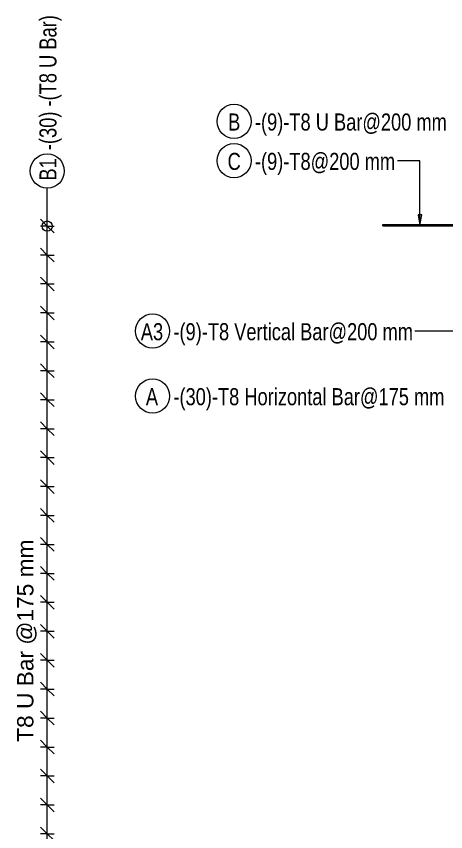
# Model space of a CAD drawing. Header units: millimetres. Extents: x 840 to 20197, y -2485 to 18696.
# Drawn here: x 6751 to 9268, y 74 to 4849 of the extents above; entities that cross this region are included whole.
import ezdxf

# ---------------------------------------------------------------- set-up
doc = ezdxf.new("R2010")
doc.units = ezdxf.units.MM
for name, color, linetype, lineweight in [('A-ANNO-DIMS', 211, 'Continuous', 9), ('A-ANNO-DIMS-40', 211, 'Continuous', 9), ('S-RBAR', 171, 'Continuous', 18), ('S-RBAR-IDEN', 171, 'Continuous', 9)]:
    doc.layers.add(name, color=color, linetype=linetype, lineweight=lineweight)
doc.styles.add('Arial', font='arial.ttf', dxfattribs={"height": 95.25})
doc.styles.add('Nirmala UI Semilight', font='NirmalaS.ttf', dxfattribs={"width": 0.8, "height": 100})
doc.dimstyles.new('Arrow_Filled_-_2_5_NI_UI_1', dxfattribs={"dimscale": 304.8, "dimtxt": 104.736395, "dimasz": 0.262467, "dimexe": 0.131234, "dimexo": 0.0625, "dimgap": 0.131234, "dimtad": 1, "dimdec": 4, "dimzin": 0, "dimdsep": 46, "dimtxsty": 'Arial', "dimblk1": 'OBLIQUE', "dimblk2": 'OBLIQUE', "dimsah": 1, "dimcen": 0.09, "dimazin": 0, "dimtfac": 1, "dimtdec": 4, "dimtix": 1, "dimtmove": 0, "dimatfit": 3, "dimfxl": 0.131234, "dimfxlon": 1, "dimtvp": 1, "dimtolj": 1, "dimtzin": 0, "dimarcsym": 2})

# ---------------------------------------------------------------- blocks, each defined once
blk = doc.blocks.new('DIMBLOCK34-Elevation Front Copy 1')
at = {"layer": 'A-ANNO-DIMS-40'}
for p, q in [((6932.6, 61), (6892.6, 101)), ((6932.6, 61), (6892.6, 61)), ((6932.6, -108.5), (6932.6, 61)), ((6932.6, 61), (6972.6, 21)), ((6932.6, 61), (6972.6, 61)), ((6932.6, -108.5), (6892.6, -68.5)), ((6932.6, -108.5), (6892.6, -108.5)), ((6932.6, -108.5), (6972.6, -148.5)), ((6932.6, -108.5), (6972.6, -108.5))]:
    blk.add_line(p, q, dxfattribs=at)
blk = doc.blocks.new('_Oblique')
at = {"color": 0, "linetype": 'ByBlock', "lineweight": -2}
blk.add_line((-0.5, -0.5), (0.5, 0.5), dxfattribs=at)
blk = doc.blocks.new('DIMBLOCK35-Elevation Front Copy 1')
at = {"layer": 'A-ANNO-DIMS-40'}
for p, q in [((6932.6, 230.5), (6892.6, 270.5)), ((6932.6, 230.5), (6892.6, 230.5)), ((6932.6, 61), (6932.6, 230.5)), ((6932.6, 230.5), (6972.6, 190.5)), ((6932.6, 230.5), (6972.6, 230.5)), ((6932.6, 61), (6892.6, 101)), ((6932.6, 61), (6892.6, 61)), ((6932.6, 61), (6972.6, 21)), ((6932.6, 61), (6972.6, 61))]:
    blk.add_line(p, q, dxfattribs=at)
blk = doc.blocks.new('DIMBLOCK36-Elevation Front Copy 1')
at = {"layer": 'A-ANNO-DIMS-40'}
for p, q in [((6932.6, 400), (6892.6, 440)), ((6932.6, 400), (6892.6, 400)), ((6932.6, 230.5), (6932.6, 400)), ((6932.6, 400), (6972.6, 360)), ((6932.6, 400), (6972.6, 400)), ((6932.6, 230.5), (6892.6, 270.5)), ((6932.6, 230.5), (6892.6, 230.5)), ((6932.6, 230.5), (6972.6, 190.5)), ((6932.6, 230.5), (6972.6, 230.5))]:
    blk.add_line(p, q, dxfattribs=at)
blk = doc.blocks.new('DIMBLOCK37-Elevation Front Copy 1')
at = {"layer": 'A-ANNO-DIMS-40'}
for p, q in [((6932.6, 569.5), (6892.6, 609.5)), ((6932.6, 569.5), (6892.6, 569.5)), ((6932.6, 400), (6932.6, 569.5)), ((6932.6, 569.5), (6972.6, 529.5)), ((6932.6, 569.5), (6972.6, 569.5)), ((6932.6, 400), (6892.6, 440)), ((6932.6, 400), (6892.6, 400)), ((6932.6, 400), (6972.6, 360)), ((6932.6, 400), (6972.6, 400))]:
    blk.add_line(p, q, dxfattribs=at)
blk = doc.blocks.new('DIMBLOCK38-Elevation Front Copy 1')
at = {"layer": 'A-ANNO-DIMS-40'}
for p, q in [((6932.6, 739), (6892.6, 779)), ((6932.6, 739), (6892.6, 739)), ((6932.6, 569.5), (6932.6, 739)), ((6932.6, 739), (6972.6, 699)), ((6932.6, 739), (6972.6, 739)), ((6932.6, 569.5), (6892.6, 609.5)), ((6932.6, 569.5), (6892.6, 569.5)), ((6932.6, 569.5), (6972.6, 529.5)), ((6932.6, 569.5), (6972.6, 569.5))]:
    blk.add_line(p, q, dxfattribs=at)
blk = doc.blocks.new('DIMBLOCK39-Elevation Front Copy 1')
at = {"layer": 'A-ANNO-DIMS-40'}
for p, q in [((6932.6, 908.5), (6892.6, 948.5)), ((6932.6, 908.5), (6892.6, 908.5)), ((6932.6, 739), (6932.6, 908.5)), ((6932.6, 908.5), (6972.6, 868.5)), ((6932.6, 908.5), (6972.6, 908.5)), ((6932.6, 739), (6892.6, 779)), ((6932.6, 739), (6892.6, 739)), ((6932.6, 739), (6972.6, 699)), ((6932.6, 739), (6972.6, 739))]:
    blk.add_line(p, q, dxfattribs=at)
blk = doc.blocks.new('DIMBLOCK40-Elevation Front Copy 1')
at = {"layer": 'A-ANNO-DIMS-40'}
for p, q in [((6932.6, 1078), (6892.6, 1118)), ((6932.6, 1078), (6892.6, 1078)), ((6932.6, 908.5), (6932.6, 1078)), ((6932.6, 1078), (6972.6, 1038)), ((6932.6, 1078), (6972.6, 1078)), ((6932.6, 908.5), (6892.6, 948.5)), ((6932.6, 908.5), (6892.6, 908.5)), ((6932.6, 908.5), (6972.6, 868.5)), ((6932.6, 908.5), (6972.6, 908.5))]:
    blk.add_line(p, q, dxfattribs=at)
blk = doc.blocks.new('DIMBLOCK41-Elevation Front Copy 1')
at = {"layer": 'A-ANNO-DIMS-40'}
for p, q in [((6932.6, 1247.5), (6892.6, 1287.5)), ((6932.6, 1247.5), (6892.6, 1247.5)), ((6932.6, 1078), (6932.6, 1247.5)), ((6932.6, 1247.5), (6972.6, 1207.5)), ((6932.6, 1247.5), (6972.6, 1247.5)), ((6932.6, 1078), (6892.6, 1118)), ((6932.6, 1078), (6892.6, 1078)), ((6932.6, 1078), (6972.6, 1038)), ((6932.6, 1078), (6972.6, 1078))]:
    blk.add_line(p, q, dxfattribs=at)
blk = doc.blocks.new('DIMBLOCK42-Elevation Front Copy 1')
at = {"layer": 'A-ANNO-DIMS-40'}
for p, q in [((6932.6, 1417), (6892.6, 1457)), ((6932.6, 1417), (6892.6, 1417)), ((6932.6, 1247.5), (6932.6, 1417)), ((6932.6, 1417), (6972.6, 1377)), ((6932.6, 1417), (6972.6, 1417)), ((6932.6, 1247.5), (6892.6, 1287.5)), ((6932.6, 1247.5), (6892.6, 1247.5)), ((6932.6, 1247.5), (6972.6, 1207.5)), ((6932.6, 1247.5), (6972.6, 1247.5))]:
    blk.add_line(p, q, dxfattribs=at)
blk = doc.blocks.new('DIMBLOCK43-Elevation Front Copy 1')
at = {"layer": 'A-ANNO-DIMS-40'}
for p, q in [((6932.6, 1586.5), (6892.6, 1626.5)), ((6932.6, 1586.5), (6892.6, 1586.5)), ((6932.6, 1417), (6932.6, 1586.5)), ((6932.6, 1586.5), (6972.6, 1546.5)), ((6932.6, 1586.5), (6972.6, 1586.5)), ((6932.6, 1417), (6892.6, 1457)), ((6932.6, 1417), (6892.6, 1417)), ((6932.6, 1417), (6972.6, 1377)), ((6932.6, 1417), (6972.6, 1417))]:
    blk.add_line(p, q, dxfattribs=at)
blk = doc.blocks.new('DIMBLOCK44-Elevation Front Copy 1')
at = {"layer": 'A-ANNO-DIMS-40'}
for p, q in [((6932.6, 1756), (6892.6, 1796)), ((6932.6, 1756), (6892.6, 1756)), ((6932.6, 1586.5), (6932.6, 1756)), ((6932.6, 1756), (6972.6, 1716)), ((6932.6, 1756), (6972.6, 1756)), ((6932.6, 1586.5), (6892.6, 1626.5)), ((6932.6, 1586.5), (6892.6, 1586.5)), ((6932.6, 1586.5), (6972.6, 1546.5)), ((6932.6, 1586.5), (6972.6, 1586.5))]:
    blk.add_line(p, q, dxfattribs=at)
blk = doc.blocks.new('DIMBLOCK45-Elevation Front Copy 1')
at = {"layer": 'A-ANNO-DIMS-40'}
for p, q in [((6932.6, 1925.5), (6892.6, 1965.5)), ((6932.6, 1925.5), (6892.6, 1925.5)), ((6932.6, 1756), (6932.6, 1925.5)), ((6932.6, 1925.5), (6972.6, 1885.5)), ((6932.6, 1925.5), (6972.6, 1925.5)), ((6932.6, 1756), (6892.6, 1796)), ((6932.6, 1756), (6892.6, 1756)), ((6932.6, 1756), (6972.6, 1716)), ((6932.6, 1756), (6972.6, 1756))]:
    blk.add_line(p, q, dxfattribs=at)
blk = doc.blocks.new('DIMBLOCK46-Elevation Front Copy 1')
at = {"layer": 'A-ANNO-DIMS-40'}
for p, q in [((6932.6, 2095), (6892.6, 2135)), ((6932.6, 2095), (6892.6, 2095)), ((6932.6, 1925.5), (6932.6, 2095)), ((6932.6, 2095), (6972.6, 2055)), ((6932.6, 2095), (6972.6, 2095)), ((6932.6, 1925.5), (6892.6, 1965.5)), ((6932.6, 1925.5), (6892.6, 1925.5)), ((6932.6, 1925.5), (6972.6, 1885.5)), ((6932.6, 1925.5), (6972.6, 1925.5))]:
    blk.add_line(p, q, dxfattribs=at)
blk = doc.blocks.new('DIMBLOCK47-Elevation Front Copy 1')
at = {"layer": 'A-ANNO-DIMS-40'}
for p, q in [((6932.6, 2264.5), (6892.6, 2304.5)), ((6932.6, 2264.5), (6892.6, 2264.5)), ((6932.6, 2095), (6932.6, 2264.5)), ((6932.6, 2264.5), (6972.6, 2224.5)), ((6932.6, 2264.5), (6972.6, 2264.5)), ((6932.6, 2095), (6892.6, 2135)), ((6932.6, 2095), (6892.6, 2095)), ((6932.6, 2095), (6972.6, 2055)), ((6932.6, 2095), (6972.6, 2095))]:
    blk.add_line(p, q, dxfattribs=at)
blk = doc.blocks.new('DIMBLOCK48-Elevation Front Copy 1')
at = {"layer": 'A-ANNO-DIMS-40'}
for p, q in [((6932.6, 2434), (6892.6, 2474)), ((6932.6, 2434), (6892.6, 2434)), ((6932.6, 2264.5), (6932.6, 2434)), ((6932.6, 2434), (6972.6, 2394)), ((6932.6, 2434), (6972.6, 2434)), ((6932.6, 2264.5), (6892.6, 2304.5)), ((6932.6, 2264.5), (6892.6, 2264.5)), ((6932.6, 2264.5), (6972.6, 2224.5)), ((6932.6, 2264.5), (6972.6, 2264.5))]:
    blk.add_line(p, q, dxfattribs=at)
blk = doc.blocks.new('DIMBLOCK49-Elevation Front Copy 1')
at = {"layer": 'A-ANNO-DIMS-40'}
for p, q in [((6932.6, 2603.5), (6892.6, 2643.5)), ((6932.6, 2603.5), (6892.6, 2603.5)), ((6932.6, 2434), (6932.6, 2603.5)), ((6932.6, 2603.5), (6972.6, 2563.5)), ((6932.6, 2603.5), (6972.6, 2603.5)), ((6932.6, 2434), (6892.6, 2474)), ((6932.6, 2434), (6892.6, 2434)), ((6932.6, 2434), (6972.6, 2394)), ((6932.6, 2434), (6972.6, 2434))]:
    blk.add_line(p, q, dxfattribs=at)
blk = doc.blocks.new('DIMBLOCK50-Elevation Front Copy 1')
at = {"layer": 'A-ANNO-DIMS-40'}
for p, q in [((6932.6, 2773), (6892.6, 2813)), ((6932.6, 2773), (6892.6, 2773)), ((6932.6, 2603.5), (6932.6, 2773)), ((6932.6, 2773), (6972.6, 2733)), ((6932.6, 2773), (6972.6, 2773)), ((6932.6, 2603.5), (6892.6, 2643.5)), ((6932.6, 2603.5), (6892.6, 2603.5)), ((6932.6, 2603.5), (6972.6, 2563.5)), ((6932.6, 2603.5), (6972.6, 2603.5))]:
    blk.add_line(p, q, dxfattribs=at)
blk = doc.blocks.new('DIMBLOCK51-Elevation Front Copy 1')
at = {"layer": 'A-ANNO-DIMS-40'}
for p, q in [((6932.6, 2942.5), (6892.6, 2982.5)), ((6932.6, 2942.5), (6892.6, 2942.5)), ((6932.6, 2773), (6932.6, 2942.5)), ((6932.6, 2942.5), (6972.6, 2902.5)), ((6932.6, 2942.5), (6972.6, 2942.5)), ((6932.6, 2773), (6892.6, 2813)), ((6932.6, 2773), (6892.6, 2773)), ((6932.6, 2773), (6972.6, 2733)), ((6932.6, 2773), (6972.6, 2773))]:
    blk.add_line(p, q, dxfattribs=at)
blk = doc.blocks.new('DIMBLOCK52-Elevation Front Copy 1')
at = {"layer": 'A-ANNO-DIMS-40'}
for p, q in [((6932.6, 3112), (6892.6, 3152)), ((6932.6, 3112), (6892.6, 3112)), ((6932.6, 2942.5), (6932.6, 3112)), ((6932.6, 3112), (6972.6, 3072)), ((6932.6, 3112), (6972.6, 3112)), ((6932.6, 2942.5), (6892.6, 2982.5)), ((6932.6, 2942.5), (6892.6, 2942.5)), ((6932.6, 2942.5), (6972.6, 2902.5)), ((6932.6, 2942.5), (6972.6, 2942.5))]:
    blk.add_line(p, q, dxfattribs=at)
blk = doc.blocks.new('DIMBLOCK53-Elevation Front Copy 1')
at = {"layer": 'A-ANNO-DIMS-40'}
for p, q in [((6932.6, 3281.5), (6892.6, 3321.5)), ((6932.6, 3281.5), (6892.6, 3281.5)), ((6932.6, 3112), (6932.6, 3281.5)), ((6932.6, 3281.5), (6972.6, 3241.5)), ((6932.6, 3281.5), (6972.6, 3281.5)), ((6932.6, 3112), (6892.6, 3152)), ((6932.6, 3112), (6892.6, 3112)), ((6932.6, 3112), (6972.6, 3072)), ((6932.6, 3112), (6972.6, 3112))]:
    blk.add_line(p, q, dxfattribs=at)
blk = doc.blocks.new('DIMBLOCK54-Elevation Front Copy 1')
at = {"layer": 'A-ANNO-DIMS-40'}
for p, q in [((6932.6, 3451), (6892.6, 3491)), ((6932.6, 3451), (6892.6, 3451)), ((6932.6, 3281.5), (6932.6, 3451)), ((6932.6, 3451), (6972.6, 3411)), ((6932.6, 3451), (6972.6, 3451)), ((6932.6, 3281.5), (6892.6, 3321.5)), ((6932.6, 3281.5), (6892.6, 3281.5)), ((6932.6, 3281.5), (6972.6, 3241.5)), ((6932.6, 3281.5), (6972.6, 3281.5))]:
    blk.add_line(p, q, dxfattribs=at)
blk = doc.blocks.new('DIMBLOCK55-Elevation Front Copy 1')
at = {"layer": 'A-ANNO-DIMS-40'}
for p, q in [((6932.6, 3620.5), (6892.6, 3660.5)), ((6932.6, 3620.5), (6892.6, 3620.5)), ((6932.6, 3451), (6932.6, 3620.5)), ((6932.6, 3620.5), (6972.6, 3580.5)), ((6932.6, 3620.5), (6972.6, 3620.5)), ((6932.6, 3451), (6892.6, 3491)), ((6932.6, 3451), (6892.6, 3451)), ((6932.6, 3451), (6972.6, 3411)), ((6932.6, 3451), (6972.6, 3451))]:
    blk.add_line(p, q, dxfattribs=at)
blk = doc.blocks.new('DIMBLOCK56-Elevation Front Copy 1')
at = {"layer": 'A-ANNO-DIMS-40'}
for p, q in [((6932.6, 3620.5), (6892.6, 3660.5)), ((6932.6, 3620.5), (6892.6, 3620.5)), ((6932.6, -1295), (6932.6, 3620.5)), ((6932.6, 3451), (6932.6, 3620.5)), ((6932.6, 3620.5), (6972.6, 3580.5)), ((6932.6, 3620.5), (6972.6, 3620.5)), ((6932.6, 3451), (6892.6, 3491)), ((6932.6, 3451), (6892.6, 3451)), ((6932.6, 3281.5), (6932.6, 3451)), ((6932.6, 3451), (6972.6, 3411)), ((6932.6, 3451), (6972.6, 3451)), ((6932.6, 3281.5), (6892.6, 3321.5)), ((6932.6, 3281.5), (6892.6, 3281.5)), ((6932.6, 3112), (6932.6, 3281.5)), ((6932.6, 3281.5), (6972.6, 3241.5)), ((6932.6, 3281.5), (6972.6, 3281.5)), ((6932.6, 3112), (6892.6, 3152)), ((6932.6, 3112), (6892.6, 3112)), ((6932.6, 2942.5), (6932.6, 3112)), ((6932.6, 3112), (6972.6, 3072)), ((6932.6, 3112), (6972.6, 3112)), ((6932.6, 2942.5), (6892.6, 2982.5)), ((6932.6, 2942.5), (6892.6, 2942.5)), ((6932.6, 2773), (6932.6, 2942.5)), ((6932.6, 2942.5), (6972.6, 2902.5)), ((6932.6, 2942.5), (6972.6, 2942.5)), ((6932.6, 2773), (6892.6, 2813)), ((6932.6, 2773), (6892.6, 2773)), ((6932.6, 2603.5), (6932.6, 2773)), ((6932.6, 2773), (6972.6, 2733)), ((6932.6, 2773), (6972.6, 2773)), ((6932.6, 2603.5), (6892.6, 2643.5)), ((6932.6, 2603.5), (6892.6, 2603.5)), ((6932.6, 2434), (6932.6, 2603.5)), ((6932.6, 2603.5), (6972.6, 2563.5)), ((6932.6, 2603.5), (6972.6, 2603.5)), ((6932.6, 2434), (6892.6, 2474)), ((6932.6, 2434), (6892.6, 2434)), ((6932.6, 2264.5), (6932.6, 2434)), ((6932.6, 2434), (6972.6, 2394)), ((6932.6, 2434), (6972.6, 2434)), ((6932.6, 2264.5), (6892.6, 2304.5)), ((6932.6, 2264.5), (6892.6, 2264.5)), ((6932.6, 2095), (6932.6, 2264.5)), ((6932.6, 2264.5), (6972.6, 2224.5)), ((6932.6, 2264.5), (6972.6, 2264.5)), ((6932.6, 2095), (6892.6, 2135)), ((6932.6, 2095), (6892.6, 2095)), ((6932.6, 1925.5), (6932.6, 2095)), ((6932.6, 2095), (6972.6, 2055)), ((6932.6, 2095), (6972.6, 2095)), ((6932.6, 1925.5), (6892.6, 1965.5)), ((6932.6, 1925.5), (6892.6, 1925.5)), ((6932.6, 1756), (6932.6, 1925.5)), ((6932.6, 1925.5), (6972.6, 1885.5)), ((6932.6, 1925.5), (6972.6, 1925.5)), ((6932.6, 1756), (6892.6, 1796)), ((6932.6, 1756), (6892.6, 1756)), ((6932.6, 1586.5), (6932.6, 1756)), ((6932.6, 1756), (6972.6, 1716)), ((6932.6, 1756), (6972.6, 1756)), ((6932.6, 1586.5), (6892.6, 1626.5)), ((6932.6, 1586.5), (6892.6, 1586.5)), ((6932.6, 1417), (6932.6, 1586.5)), ((6932.6, 1586.5), (6972.6, 1546.5)), ((6932.6, 1586.5), (6972.6, 1586.5)), ((6932.6, 1417), (6892.6, 1457)), ((6932.6, 1417), (6892.6, 1417)), ((6932.6, 1247.5), (6932.6, 1417)), ((6932.6, 1417), (6972.6, 1377)), ((6932.6, 1417), (6972.6, 1417)), ((6932.6, 1247.5), (6892.6, 1287.5)), ((6932.6, 1247.5), (6892.6, 1247.5)), ((6932.6, 1078), (6932.6, 1247.5)), ((6932.6, 1247.5), (6972.6, 1207.5)), ((6932.6, 1247.5), (6972.6, 1247.5)), ((6932.6, 1078), (6892.6, 1118)), ((6932.6, 1078), (6892.6, 1078)), ((6932.6, 908.5), (6932.6, 1078)), ((6932.6, 1078), (6972.6, 1038)), ((6932.6, 1078), (6972.6, 1078)), ((6932.6, 908.5), (6892.6, 948.5)), ((6932.6, 908.5), (6892.6, 908.5)), ((6932.6, 739), (6932.6, 908.5)), ((6932.6, 908.5), (6972.6, 868.5)), ((6932.6, 908.5), (6972.6, 908.5)), ((6932.6, 739), (6892.6, 779)), ((6932.6, 739), (6892.6, 739)), ((6932.6, 569.5), (6932.6, 739)), ((6932.6, 739), (6972.6, 699)), ((6932.6, 739), (6972.6, 739)), ((6932.6, 569.5), (6892.6, 609.5)), ((6932.6, 569.5), (6892.6, 569.5)), ((6932.6, 400), (6932.6, 569.5)), ((6932.6, 569.5), (6972.6, 529.5)), ((6932.6, 569.5), (6972.6, 569.5)), ((6932.6, 400), (6892.6, 440)), ((6932.6, 400), (6892.6, 400)), ((6932.6, 230.5), (6932.6, 400)), ((6932.6, 400), (6972.6, 360)), ((6932.6, 400), (6972.6, 400)), ((6932.6, 230.5), (6892.6, 270.5)), ((6932.6, 230.5), (6892.6, 230.5)), ((6932.6, 61), (6932.6, 230.5)), ((6932.6, 230.5), (6972.6, 190.5)), ((6932.6, 230.5), (6972.6, 230.5)), ((6932.6, 61), (6892.6, 101)), ((6932.6, 61), (6892.6, 61)), ((6932.6, -108.5), (6932.6, 61)), ((6932.6, 61), (6972.6, 21)), ((6932.6, 61), (6972.6, 61)), ((6932.6, -108.5), (6892.6, -68.5)), ((6932.6, -108.5), (6892.6, -108.5)), ((6932.6, -278), (6932.6, -108.5)), ((6932.6, -108.5), (6972.6, -148.5)), ((6932.6, -108.5), (6972.6, -108.5)), ((6932.6, -278), (6892.6, -238)), ((6932.6, -278), (6892.6, -278)), ((6932.6, -447.5), (6932.6, -278)), ((6932.6, -278), (6972.6, -318)), ((6932.6, -278), (6972.6, -278)), ((6932.6, -447.5), (6892.6, -407.5)), ((6932.6, -447.5), (6892.6, -447.5)), ((6932.6, -617), (6932.6, -447.5)), ((6932.6, -447.5), (6972.6, -487.5)), ((6932.6, -447.5), (6972.6, -447.5)), ((6932.6, -617), (6892.6, -577)), ((6932.6, -617), (6892.6, -617)), ((6932.6, -786.5), (6932.6, -617)), ((6932.6, -617), (6972.6, -657)), ((6932.6, -617), (6972.6, -617)), ((6932.6, -786.5), (6892.6, -746.5)), ((6932.6, -786.5), (6892.6, -786.5)), ((6932.6, -956), (6932.6, -786.5)), ((6932.6, -786.5), (6972.6, -826.5)), ((6932.6, -786.5), (6972.6, -786.5)), ((6932.6, -956), (6892.6, -916)), ((6932.6, -956), (6892.6, -956)), ((6932.6, -1125.5), (6932.6, -956)), ((6932.6, -956), (6972.6, -996)), ((6932.6, -956), (6972.6, -956)), ((6932.6, -1125.5), (6892.6, -1085.5)), ((6932.6, -1125.5), (6892.6, -1125.5)), ((6932.6, -1295), (6932.6, -1125.5)), ((6932.6, -1125.5), (6972.6, -1165.5)), ((6932.6, -1125.5), (6972.6, -1125.5)), ((6932.6, -1295), (6892.6, -1255)), ((6932.6, -1295), (6892.6, -1295)), ((6932.6, -1295), (6972.6, -1335)), ((6932.6, -1295), (6972.6, -1295))]:
    blk.add_line(p, q, dxfattribs=at)
blk = doc.blocks.new('_None')
blk = doc.blocks.new('M_Rebar Tag_rfa MARK - DOT 1_5-794230-Elevation Front Copy 1')
at = {"layer": 'S-RBAR-IDEN'}
blk.add_circle((4722.5, 5189.2), 100, dxfattribs=at)
blk = doc.blocks.new('M_Rebar Tag_rfa Dimension - DOT 1_5-793931-Elevation Right Copy 1')
at = {"layer": 'S-RBAR-IDEN'}
blk.add_circle((18517.5, 2594.2), 100, dxfattribs=at)
blk = doc.blocks.new('M_Rebar Tag_rfa Dimension - ARROW-793927-Elevation Right Copy 1')
at = {"layer": 'S-RBAR-IDEN'}
blk.add_circle((16644.2, 4003.4), 100, dxfattribs=at)

msp = doc.modelspace()

# ---------------------------------------------------------------- hatches: boundary and pattern name
at = {"layer": 'S-RBAR-IDEN'}
msp.add_hatch(color=256, dxfattribs=at).paths.add_polyline_path([(9116.95773, 3626), (9127.53735, 3686), (9106.37811, 3686)])

# ---------------------------------------------------------------- linework, layer by layer
at = {"layer": 'S-RBAR'}
for p, q in [((8898.93624, 3630), (9456.63915, 3630)), ((8898.93624, 3622), (8898.93624, 3630)), ((8898.93624, 3622), (9456.63915, 3622))]:
    msp.add_line(p, q, dxfattribs=at)
at = {"layer": 'S-RBAR-IDEN'}
for p, q in [((9116.95773, 4003.41506), (8986.06453, 4003.41506)), ((9116.95773, 3626), (9116.95773, 4003.41506)), ((6932.56659, 3620.47801), (6932.56659, 3843.13463)), ((9127.53735, 3686), (9106.37811, 3686)), ((9106.37811, 3686), (9116.95773, 3626)), ((9116.95773, 3626), (9127.53735, 3686)), ((9360.93624, 3005.83899), (9087.93552, 3005.83899))]:
    msp.add_line(p, q, dxfattribs=at)
msp.add_circle((6932.56659, 3620.47801), 30, dxfattribs=at)

# ---------------------------------------------------------------- block references
for name, p in [('M_Rebar Tag_rfa Dimension - ARROW-793927-Elevation Right Copy 1', (-8616.49426, 230.55196)), ('M_Rebar Tag_rfa Dimension - ARROW-793927-Elevation Right Copy 1', (-8616.49426, 0)), ('M_Rebar Tag_rfa Dimension - ARROW-793927-Elevation Right Copy 1', (-9094.46327, -997.57607)), ('M_Rebar Tag_rfa Dimension - DOT 1_5-793931-Elevation Right Copy 1', (-10967.77879, 31.03738))]:
    msp.add_blockref(name, p, dxfattribs=at)
at = {"layer": 'S-RBAR-IDEN', "rotation": 89.99999999999991}
msp.add_blockref('M_Rebar Tag_rfa MARK - DOT 1_5-794230-Elevation Front Copy 1', (12121.73127, -779.34171), dxfattribs=at)

# ---------------------------------------------------------------- texts
at = {"layer": 'S-RBAR-IDEN', "char_height": 100, "attachment_point": 1, "rotation": 90, "style": 'Nirmala UI Semilight'}
for s, insert, width in [('-(30) -(T8 U Bar)', (6886.48469, 4065.34598), 944.0672), ('B1', (6886.48469, 3887.16546), 128.27)]:
    msp.add_mtext(s, dxfattribs=dict(at, insert=insert, width=width))
at = {"layer": 'S-RBAR-IDEN', "char_height": 100, "attachment_point": 1, "style": 'Nirmala UI Semilight'}
for s, insert, width in [('B', (7992.84402, 4280.04891), 76.962), ('-(9)-T8 U Bar@200 mm', (8149.90453, 4280.04891), 1369.9236), ('C', (7989.64402, 4049.49696), 84.6582), ('-(9)-T8@200 mm', (8149.90453, 4049.49696), 1010.7676), ('-(9)-T8 Vertical Bar@200 mm', (7671.93552, 3051.92089), 1713.6872), ('A3', (7480.95501, 3051.92089), 159.0548), ('-(30)-T8 Horizontal Bar@175 mm', (7671.93552, 2671.28931), 1934.3116), ('A', (7510.55501, 2671.28931), 87.2236)]:
    msp.add_mtext(s, dxfattribs=dict(at, insert=insert, width=width))

# ---------------------------------------------------------------- dimensions: what is measured, and where the dimension line sits
at = {"layer": 'A-ANNO-DIMS'}
for base, p1, p2, text, override, picture, middle in [((6932.60813, 3620.51698), (6892.60813, -1295), (6892.60813, 3620.51698), '4916', {"dimpost": '<>', "dimblk1": 'None', "dimblk2": 'None', "dimsah": 1, "dimfxl": 4915.516977}, 'DIMBLOCK56-Elevation Front Copy 1', (6843.97605, 1162.75849)), ((6932.60813, 3620.51698), (6892.60813, 3451.01639), (6892.60813, 3620.51698), ' ', {"dimpost": '<>', "dimfxl": 169.500585}, 'DIMBLOCK55-Elevation Front Copy 1', (6932.60813, 3535.76668)), ((6932.60813, 3451.01639), (6892.60813, 3281.51581), (6892.60813, 3451.01639), ' ', {"dimpost": '<>', "dimfxl": 169.500585}, 'DIMBLOCK54-Elevation Front Copy 1', (6932.60813, 3366.2661)), ((6932.60813, 3281.51581), (6892.60813, 3112.01522), (6892.60813, 3281.51581), ' ', {"dimpost": '<>', "dimfxl": 169.500585}, 'DIMBLOCK53-Elevation Front Copy 1', (6932.60813, 3196.76551)), ((6932.60813, 3112.01522), (6892.60813, 2942.51464), (6892.60813, 3112.01522), ' ', {"dimpost": '<>', "dimfxl": 169.500585}, 'DIMBLOCK52-Elevation Front Copy 1', (6932.60813, 3027.26493)), ((6932.60813, 2942.51464), (6892.60813, 2773.01405), (6892.60813, 2942.51464), ' ', {"dimpost": '<>', "dimfxl": 169.500585}, 'DIMBLOCK51-Elevation Front Copy 1', (6932.60813, 2857.76434)), ((6932.60813, 2773.01405), (6892.60813, 2603.51346), (6892.60813, 2773.01405), ' ', {"dimpost": '<>', "dimfxl": 169.500585}, 'DIMBLOCK50-Elevation Front Copy 1', (6932.60813, 2688.26376)), ((6932.60813, 2603.51346), (6892.60813, 2434.01288), (6892.60813, 2603.51346), ' ', {"dimpost": '<>', "dimfxl": 169.500585}, 'DIMBLOCK49-Elevation Front Copy 1', (6932.60813, 2518.76317)), ((6932.60813, 2434.01288), (6892.60813, 2264.51229), (6892.60813, 2434.01288), ' ', {"dimpost": '<>', "dimfxl": 169.500585}, 'DIMBLOCK48-Elevation Front Copy 1', (6932.60813, 2349.26259)), ((6932.60813, 2264.51229), (6892.60813, 2095.01171), (6892.60813, 2264.51229), ' ', {"dimpost": '<>', "dimfxl": 169.500585}, 'DIMBLOCK47-Elevation Front Copy 1', (6932.60813, 2179.762)), ((6932.60813, 2095.01171), (6892.60813, 1925.51112), (6892.60813, 2095.01171), ' ', {"dimpost": '<>', "dimfxl": 169.500585}, 'DIMBLOCK46-Elevation Front Copy 1', (6932.60813, 2010.26142)), ((6932.60813, 1925.51112), (6892.60813, 1756.01054), (6892.60813, 1925.51112), ' ', {"dimpost": '<>', "dimfxl": 169.500585}, 'DIMBLOCK45-Elevation Front Copy 1', (6932.60813, 1840.76083)), ((6932.60813, 1756.01054), (6892.60813, 1586.50995), (6892.60813, 1756.01054), ' ', {"dimpost": '<>', "dimfxl": 169.500585}, 'DIMBLOCK44-Elevation Front Copy 1', (6932.60813, 1671.26024)), ((6932.60813, 1586.50995), (6892.60813, 1417.00937), (6892.60813, 1586.50995), ' ', {"dimpost": '<>', "dimfxl": 169.500585}, 'DIMBLOCK43-Elevation Front Copy 1', (6932.60813, 1501.75966)), ((6932.60813, 1417.00937), (6892.60813, 1247.50878), (6892.60813, 1417.00937), ' ', {"dimpost": '<>', "dimfxl": 169.500585}, 'DIMBLOCK42-Elevation Front Copy 1', (6932.60813, 1332.25907)), ((6932.60813, 1247.50878), (6892.60813, 1078.0082), (6892.60813, 1247.50878), ' ', {"dimpost": '<>', "dimfxl": 169.500585}, 'DIMBLOCK41-Elevation Front Copy 1', (6932.60813, 1162.75849)), ((6932.60813, 1078.0082), (6892.60813, 908.50761), (6892.60813, 1078.0082), ' ', {"dimpost": '<>', "dimfxl": 169.500585}, 'DIMBLOCK40-Elevation Front Copy 1', (6932.60813, 993.2579)), ((6932.60813, 908.50761), (6892.60813, 739.00702), (6892.60813, 908.50761), ' ', {"dimpost": '<>', "dimfxl": 169.500585}, 'DIMBLOCK39-Elevation Front Copy 1', (6932.60813, 823.75732)), ((6932.60813, 739.00702), (6892.60813, 569.50644), (6892.60813, 739.00702), ' ', {"dimpost": '<>', "dimfxl": 169.500585}, 'DIMBLOCK38-Elevation Front Copy 1', (6932.60813, 654.25673)), ((6932.60813, 569.50644), (6892.60813, 400.00585), (6892.60813, 569.50644), ' ', {"dimpost": '<>', "dimfxl": 169.500585}, 'DIMBLOCK37-Elevation Front Copy 1', (6932.60813, 484.75615)), ((6932.60813, 400.00585), (6892.60813, 230.50527), (6892.60813, 400.00585), ' ', {"dimpost": '<>', "dimfxl": 169.500585}, 'DIMBLOCK36-Elevation Front Copy 1', (6932.60813, 315.25556)), ((6932.60813, 230.50527), (6892.60813, 61.00468), (6892.60813, 230.50527), ' ', {"dimpost": '<>', "dimfxl": 169.500585}, 'DIMBLOCK35-Elevation Front Copy 1', (6932.60813, 145.75498)), ((6932.60813, 61.00468), (6892.60813, -108.4959), (6892.60813, 61.00468), ' ', {"dimpost": '<>', "dimfxl": 169.500585}, 'DIMBLOCK34-Elevation Front Copy 1', (6932.60813, -23.74561))]:
    dim = msp.add_linear_dim(base=base, p1=p1, p2=p2, angle=90, text=text, dimstyle='Arrow_Filled_-_2_5_NI_UI_1', override=override, dxfattribs=at)
    dim.commit()
    dim.dimension.update_dxf_attribs({"geometry": picture, "text_midpoint": middle})

# ---------------------------------------------------------------- next in the draw order: texts
at = {"layer": 'S-RBAR-IDEN', "insert": (6755.97106, 599.74834), "char_height": 95.25, "width": 1452.65775, "attachment_point": 1, "rotation": 90, "style": 'Arial', "bg_fill": 3, "box_fill_scale": 0, "bg_fill_color": 256, "bg_fill_true_color": 3254780160, "bg_fill_transparency": 256}
msp.add_mtext('T8 U Bar @175 mm', dxfattribs=at)

doc.saveas('drawing.dxf')
